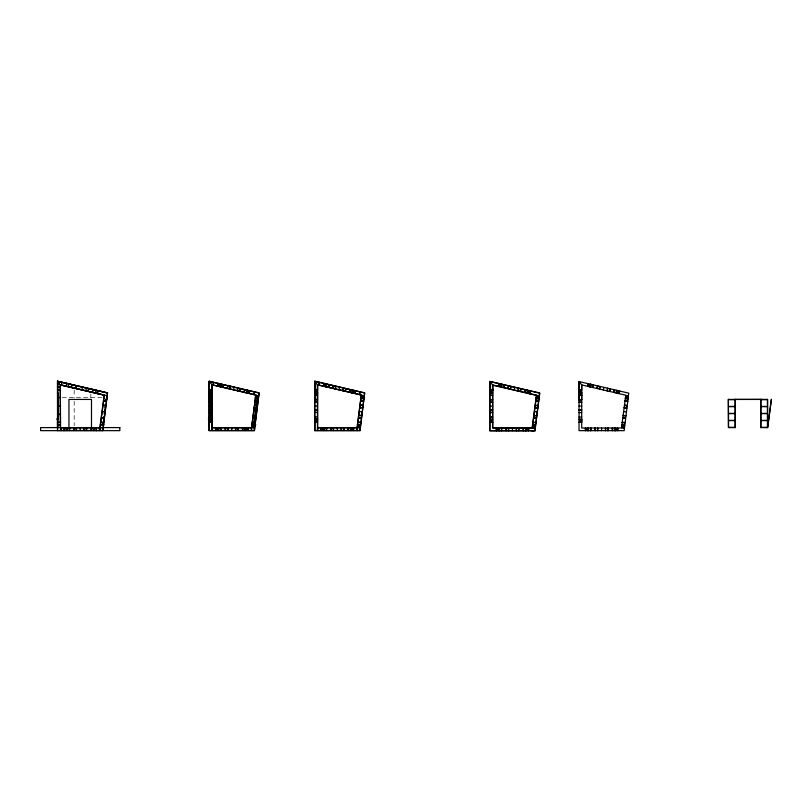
<?xml version="1.0" encoding="UTF-8"?>
<svg xmlns="http://www.w3.org/2000/svg" width="812" height="812" viewBox="0 0 812 812"><rect width="100%" height="100%" fill="white"/><g stroke="black" fill="none" stroke-linecap="round" stroke-linejoin="round"><path stroke-width="0.61" stroke-dasharray="4.06 3.04" d="M62.26 397.565L101.977 397.565M90.853 393.891L90.853 397.565M74.176 390.085L74.176 397.565M74.176 401.24L74.176 425.752"/><path stroke-width="1.22" d="M57.5 428.218L57.5 419.043M57.652 419.043L57.652 428.218L57.55 381.214M57.652 399.514L57.652 395.302M57.652 395.038L57.652 392.896M57.652 391.912L57.652 381.417M60.849 430.512L60.849 427.853M61.103 430.512L61.103 427.853M69.294 430.512L69.274 427.853M73.78 430.512L73.75 427.853M86.671 430.512L86.651 427.853M91.147 430.512L91.137 427.853M96.405 429.66L96.405 430.512L96.151 429.66M99.338 430.512L99.338 427.853M99.592 430.512L99.592 427.853M209.07 419.043L209.07 430.512L254.501 430.512M209.222 416.911L211.881 416.911M209.222 412.435L211.881 412.435M209.222 399.514L209.222 395.302L211.881 395.302L211.881 399.524L209.222 399.524L211.881 399.524M211.881 392.896L211.881 395.048L209.222 395.038L209.222 392.896M210.43 390.968C210.612 388.918 210.968 393.181 210.075 390.968M211.891 419.043L211.891 427.599L251.69 427.599L254.511 427.863L254.501 430.654L209.07 430.654L209.11 381.214L259.119 392.866L254.349 430.512L259.089 393.028L209.07 381.386L212.135 384.827L212.145 427.599M251.669 430.512L251.466 427.569L255.983 395.048L211.881 384.766L211.881 390.034L211.029 389.78L211.029 392.166M247.721 429.66L247.975 430.512L247.975 429.66L245.589 429.66M314.792 416.911L317.451 416.911M314.792 412.435L317.451 412.435M314.792 399.514L314.792 395.302L317.451 395.302L317.451 399.524L314.792 399.524L317.451 399.524M317.451 392.896L317.451 395.048L314.792 395.038L314.792 392.896M315.99 390.968C316.183 388.918 316.538 393.181 315.645 390.968M317.451 427.599L357.26 427.599L360.071 427.863L359.919 430.512L364.649 393.028L314.68 381.214L364.689 392.866L360.061 430.654L314.63 430.654L314.63 381.417L317.451 384.766L317.451 390.034L316.599 389.78L316.599 392.166M353.281 429.66L353.535 430.512L353.535 429.66L351.16 429.66M491.098 391.11C491.747 389.78 490.834 393.434 490.742 389.922M528.642 430.654C526.978 429.213 533.098 432.075 535.027 430.654L539.604 393.15L489.89 381.559L489.89 392.054L490.742 392.308M579.037 417.053L581.707 417.053M579.037 412.577L581.707 412.577M579.037 399.656L579.037 395.444L581.707 395.444L581.707 399.677L579.037 399.677L581.707 399.677M579.037 395.18L579.037 393.038L581.707 393.038L581.707 395.19L579.037 395.19L581.707 395.19M580.854 391.11L580.245 390.41L579.89 391.11M617.536 429.802L617.79 430.654L617.79 429.802L615.405 429.802M518.888 430.654L518.909 427.995M523.375 430.654L523.385 427.995M590.659 430.654L590.669 427.995M608.046 430.654L608.056 427.995M99.866 427.66L104.139 395.221L60.626 384.847M104.372 395.393L100.099 427.853L60.311 427.853L60.311 384.827L60.575 427.599M104.352 412.364L104.677 409.938M102.819 424.737L103.094 422.636M103.53 419.692L103.885 416.607M104.332 413.602L104.809 409.948M105.124 407.512L105.479 404.528M103.063 424.24L103.337 422.138M103.5 420.92L103.977 417.267M104.301 414.841L105.58 405.097M106.331 399.352L105.925 401.432L106.23 398.804L106.748 398.875M107.549 392.866L102.789 430.512L107.539 392.866L57.5 381.204M252.562 427.619L252.867 425.255M256.47 397.87L256.775 395.505M253.689 424.646L257.099 398.712M253.506 427.741L253.821 425.376M257.414 397.992L257.729 395.627M254.389 424.737L257.79 398.804M254.633 424.24L254.511 422.088M255.384 418.484L255.861 414.841M256.186 412.405L256.663 408.751M256.988 406.315L257.465 402.661M257.83 399.88L257.901 399.352M317.451 427.853L357.239 427.853L361.299 395.018L357.026 427.569L357.239 430.512M358.122 427.619L358.437 425.255M362.04 397.87L362.345 395.505M359.077 427.741L359.381 425.376M362.984 397.992L363.299 395.627M533.23 427.762L533.738 426.625M533.545 425.397L532.662 425.539M537.138 398.012L536.326 397.647M537.453 395.647L537.645 396.875M534.174 427.894L535.057 427.751M534.489 425.529L533.981 426.665M538.092 398.134L537.899 396.906M538.397 395.769L539.209 396.134M535.169 428.015L539.777 393.018L489.737 381.356L489.737 430.807L535.169 430.807L535.169 428.015L532.134 427.609M622.378 427.762L622.692 425.397M626.285 398.012L626.6 395.647M623.332 427.894L623.636 425.529M627.24 398.134L627.544 395.769M580.854 392.308L580.854 389.922L581.707 390.176L581.707 384.918L581.707 427.995L621.484 427.995L625.798 395.2L581.707 384.918L579.037 381.559L579.037 430.654L624.174 430.654L628.752 393.15L579.037 381.559L579.037 392.054L579.89 392.054M728.608 399.433L767.665 399.392L767.665 427.569L771.4 399.179L767.665 427.599L760.682 427.599L760.682 399.433M104.088 395.231L103.956 398.509L104.169 395.018L60.311 384.766M254.45 424.209C259.962 425.478 246.442 424.047 254.755 424.788M360.843 398.479L361.553 395.048L317.451 384.766L317.451 430.512M92.558 392.287L93.147 389.689M240.352 388.674L239.763 391.272L240.362 388.674M333.356 385.741L332.758 388.339L333.367 385.751M345.922 388.674L345.333 391.272L345.932 388.674M503.501 387.466L504.1 384.868M507.865 388.481L508.454 385.893M593.247 384.868L592.658 387.466L593.257 384.878M597.013 388.481L597.612 385.893M609.579 391.414L610.177 388.816L609.568 391.414M59.57 381.863L58.961 384.452L59.814 381.924M61.306 385L61.905 382.411M66.056 386.339L66.746 383.355M68.208 386.613L68.401 385.781M68.614 384.847L68.817 384.015M68.452 386.664L68.644 385.832M71.273 387.324L71.872 384.736M71.517 387.395L72.116 384.786M76.237 385.751L75.871 388.4L76.48 385.801M81.91 389.801L82.55 387.04M88.538 388.623L87.94 391.211L88.792 388.674L92.903 389.638L92.294 392.226M95.765 391.181L95.958 390.349M96.019 391.232L96.212 390.41M97.602 393.698L98.293 390.714M212.186 384.847L255.709 394.987M212.866 385L213.475 382.411M213.12 385.061L213.718 382.462M217.697 386.126L218.306 383.538M217.941 386.187L218.134 385.355M218.357 384.421L218.55 383.589M219.778 386.613L219.971 385.781M220.184 384.847L220.377 384.015M220.022 386.664L220.62 384.076M220.488 386.776L221.097 384.188M220.742 386.837L221.341 384.238M223.077 387.385L223.686 384.786M227.441 388.4L228.05 385.801M230.141 386.299L229.786 388.948L230.385 386.35M233.47 389.801L234.12 387.04M237.165 390.663L237.764 388.075M237.408 390.724L238.007 388.126M239.499 391.211L240.108 388.613M243.864 392.226L244.473 389.638M246.209 392.775L246.807 390.176L246.452 392.825M246.919 392.937L247.528 390.349M247.173 392.998L247.366 392.166M247.579 391.232L247.772 390.41M249 393.424L249.193 392.592M249.406 391.658L249.599 390.836M249.243 393.485L249.852 390.887M253.831 394.551L254.43 391.963M254.075 394.612L254.684 392.013M317.441 384.827L361.279 394.987M318.436 385L319.045 382.411M318.68 385.061L319.289 382.462M323.267 386.126L323.866 383.538M323.511 386.187L323.704 385.355M323.927 384.421L324.12 383.589M325.338 386.613L325.531 385.781M325.754 384.847L325.947 384.015M325.592 386.664L326.191 384.076M328.647 387.385L329.256 384.786M333.011 388.4L333.61 385.801M335.102 388.887L335.711 386.299M335.356 388.948L335.955 386.35M339.04 389.801L339.68 387.04M342.725 390.663L343.334 388.075M342.979 390.724L343.577 388.126M345.07 391.211L345.679 388.613M349.434 392.226L350.033 389.638M351.779 392.775L352.378 390.176M352.022 392.825L352.621 390.237M352.489 392.937L353.098 390.349M352.733 392.998L352.936 392.166M353.149 391.232L353.342 390.41M354.57 393.424L354.763 392.592M354.976 391.658L355.169 390.836M354.814 393.485L355.412 390.887M359.391 394.551L360 391.963M359.645 394.612L360.244 392.013M498.294 386.492L498.984 383.508M498.619 386.329L498.568 385.436M499.025 384.563L499.218 383.731M499.806 385.365L500.882 385.984M499.867 385.121L498.781 384.512M500.446 386.756L500.639 385.923M501.055 384.157L501.105 385.05M500.689 386.816L501.298 384.218M501.166 386.918L501.765 384.33M501.41 386.979L502.009 384.391M503.755 387.527L504.353 384.929M508.109 388.542L508.718 385.954M510.21 389.029L510.809 386.441M510.454 389.09L511.063 386.492M514.148 389.953L514.747 387.354M517.833 390.805L518.432 388.217M518.076 390.866L518.685 388.278M520.177 391.354L520.776 388.765M524.532 392.369L525.141 389.78M526.876 392.917L527.485 390.328M527.13 392.978L527.729 390.379M527.597 393.089L528.196 390.491M527.841 393.14L528.033 392.308M528.45 390.552L528.003 391.323M529.028 392.186L527.79 392.257M529.089 391.932L530.327 391.861M529.668 393.566L530.114 392.795M529.84 393.85L530.53 390.866M587.523 386.268L588.121 383.68M587.766 386.329L587.959 385.497M588.172 384.563L588.375 383.731M589.593 386.756L589.786 385.923M590.009 384.989L590.202 384.157M589.837 386.816L590.446 384.218M590.314 386.918L590.913 384.33M590.557 386.979L591.166 384.391M592.902 387.527L593.501 384.929M597.267 388.542L597.865 385.954M599.357 389.029L599.966 386.441M599.601 389.09L600.21 386.492M603.296 389.953L603.895 387.354M606.98 390.805L607.589 388.217M607.224 390.866L607.833 388.278M609.325 391.354L609.924 388.765M613.689 392.369L614.288 389.78M616.024 392.917L616.633 390.328M616.278 392.978L616.876 390.379M616.744 393.089L617.353 390.491M616.988 393.14L617.181 392.308M617.404 391.384L617.597 390.552M618.825 393.566L619.018 392.734M619.231 391.81L619.424 390.978M619.069 393.627L619.668 391.029M524.785 392.429L525.405 389.841M597.003 388.481L597.622 385.893M209.07 418.515L208.359 419.043L212.145 419.043M209.222 395.048L211.881 395.038M314.792 395.048L317.451 395.038M489.89 412.577L492.559 412.567M489.89 417.053L492.559 417.043M57.652 386.827L60.311 386.827M57.652 387.08L60.311 387.08M57.5 389.77L60.565 389.77M209.222 389.78L211.881 389.78M314.792 389.78L317.451 389.78M489.737 389.922L493.483 389.922M579.037 389.922L581.707 389.922M209.222 390.034L210.075 390.034M314.792 390.034L315.645 390.034M579.037 390.176L579.89 390.176M491.351 391.11L491.707 392.308M210.075 391.912L209.222 391.912L209.222 381.417L209.222 430.512M211.029 391.912L211.881 391.912M315.645 391.912L314.792 391.912L314.792 381.417L314.792 430.512M316.599 391.912L317.451 391.912M209.222 392.166L211.881 392.166M314.792 392.166L317.451 392.166M580.854 392.054L581.707 392.054M489.89 392.308L492.559 392.308M579.037 392.308L581.707 392.308M209.222 392.632L211.881 392.643M314.782 392.632L317.451 392.643M489.89 392.785L492.559 392.785M579.037 392.785L581.707 392.785M57.5 392.886L58.028 392.886L58.028 419.043L56.799 419.043L58.119 418.515M209.07 392.886L212.145 392.886M314.63 392.886L317.705 392.886M489.89 393.038L492.559 393.038M57.5 393.414L58.119 393.414M57.5 394.997L58.028 394.997M209.07 394.997L210.298 394.997M489.89 395.444L492.559 395.444M57.652 397.393L60.311 397.393M57.652 397.636L60.311 397.636M209.222 399.778L211.881 399.778M314.792 399.778L317.451 399.778M728.608 399.687L735.083 399.687M760.935 399.687L767.411 399.687M489.89 399.93L492.559 399.93M579.037 399.93L581.707 399.93M209.222 401.93L211.881 401.93M314.792 401.849L317.451 401.93M314.792 402.102L317.451 402.102M489.89 402.082L492.559 402.082M579.037 402.082L581.707 402.082M209.222 402.184L211.881 402.184M314.792 402.184L317.451 402.184M489.89 402.336L492.559 402.336M579.037 402.336L581.707 402.336M57.652 405.838L60.311 405.838M209.222 405.97L211.881 405.97M314.792 405.97L317.451 405.97M57.652 406.091L60.311 406.091M489.89 406.122L492.559 406.122M579.037 406.122L581.707 406.122M728.608 406.406L735.083 406.406M760.935 406.406L767.411 406.406M728.608 406.66L735.083 406.66M760.935 406.66L767.411 406.66M209.222 409.766L211.881 409.766M314.792 409.766L317.451 409.684M314.792 409.928L317.451 409.928M489.89 409.908L492.559 409.908M579.037 409.908L581.707 409.908M209.222 410.019L211.881 410.019M314.792 410.019L317.451 410.019M489.89 410.161L492.559 410.161M579.037 410.161L581.707 410.161M489.89 412.313L492.559 412.313M728.608 413.389L735.083 413.389M760.935 413.389L767.411 413.389M728.608 413.643L735.083 413.643M760.935 413.643L767.411 413.643M57.652 414.293L60.321 414.293M57.652 414.546L60.321 414.546M489.89 416.789L492.559 416.789M57.5 416.932L58.028 416.932M209.07 416.932L210.298 416.932M317.705 419.043L314.63 419.043L314.63 430.512L360.061 430.512M489.89 419.195L492.559 419.195M579.037 419.195L581.707 419.195M209.222 419.307L211.881 419.296M314.792 419.307L317.451 419.296M489.89 419.449L492.559 419.449M579.037 419.449L581.707 419.449M211.881 419.784C207.273 420.139 211.059 418.921 210.075 422.169M489.89 419.936L492.559 419.936M211.029 420.037L211.881 420.037M316.599 420.037L317.451 420.037M489.89 420.18L490.742 419.936M580.854 420.18L581.707 420.18M728.608 420.362L735.083 420.362M760.935 420.362L767.411 420.362M728.608 420.616L735.083 420.616M760.935 420.616L767.411 420.616M491.098 421.123L490.742 422.311M491.351 421.123L491.707 419.936M209.222 421.915L210.075 421.915M211.029 421.915L211.881 421.915M314.792 421.915L315.645 421.915M316.599 421.915L317.451 421.915L317.451 419.784C312.843 420.139 316.629 418.921 315.645 422.169M492.559 422.057L491.707 422.311M579.037 422.057L579.89 422.057M580.854 422.057L581.707 422.057L581.707 419.936C577.099 420.281 580.884 419.063 579.89 422.311M57.5 422.159L60.565 422.159M209.222 422.169L211.881 422.169M314.792 422.169L317.451 422.169M489.737 422.311L492.803 422.311M579.037 422.311L581.707 422.311M57.652 424.849L60.311 424.849M57.652 425.102L60.311 425.102M735.083 427.345L728.354 427.345L728.354 399.179L728.608 427.599L735.337 427.599L735.337 399.433M760.935 427.345L767.411 427.345M211.881 427.853L251.669 427.853L255.729 395.018L255.272 398.479L258.317 398.875M215.576 428.706L217.961 428.706M245.589 428.706L247.975 428.706M321.146 428.706L323.531 428.706M351.16 428.706L353.535 428.706M496.254 428.848L497.441 429.203M498.639 428.848L498.385 427.995M526.257 428.848L526.511 427.995M528.642 428.848L527.455 429.203M585.401 428.848L587.786 428.848M615.405 428.848L617.79 428.848M215.576 429.66L217.961 429.66M321.146 429.66L323.531 429.66M496.254 429.802L496.508 430.654M498.639 429.802L497.441 429.457M526.257 429.802L527.455 429.457M585.401 429.802L587.786 429.802M57.5 430.512L102.931 430.512M528.389 430.654L489.89 430.654L489.89 381.559L492.559 384.918L536.651 395.2L532.337 427.995L492.559 427.995L492.559 384.918L492.559 390.176L491.707 389.922M489.89 395.18L492.559 395.19M489.89 399.656L492.559 399.677M622.804 417.997L625.443 418.332L622.804 417.987M622.215 422.443L624.854 422.778L622.225 422.423M533.657 417.997L536.296 418.332M360.812 400.62L363.451 400.955L360.812 400.61M533.068 422.443L535.707 422.778M360.234 405.056L362.873 405.391L360.234 405.046M255.242 400.62L257.891 400.955L255.252 400.61M254.663 405.056L257.302 405.391L254.663 405.046M101.419 417.855L104.058 418.2M357.442 424.402L360.477 424.808M100.312 424.402L104.037 424.899L102.799 424.199M99.896 427.569L100.099 430.512M625.758 395.535L628.397 395.88M625.717 395.789L626.57 395.901M627.514 396.023L628.356 396.134M625.473 397.647L626.326 397.758M627.27 397.89L628.112 398.002M625.443 397.9L628.082 398.245M625.382 398.377L628.021 398.722M625.352 398.631L627.991 398.976M625.037 401.016L627.676 401.361M624.448 405.452L627.087 405.807M536.367 395.495L539.401 395.901M624.174 407.594L626.813 407.939M624.134 407.837L626.773 408.192M536.296 397.9L538.935 398.245M536.235 398.377L538.874 398.722M536.194 398.631L538.833 398.976M623.646 411.593L626.285 411.938M535.89 401.016L538.529 401.361M623.149 415.348L625.788 415.693M623.119 415.602L625.758 415.947M535.301 405.452L537.94 405.807M622.834 417.733L625.473 418.078M535.017 407.594L537.656 407.939M534.986 407.837L537.625 408.192M622.256 422.179L624.895 422.524M534.499 411.593L537.138 411.938M621.941 424.564L624.58 424.909M621.911 424.808L624.55 425.163M621.84 425.285L624.479 425.64M621.809 425.539L622.652 425.65M623.606 425.772L624.448 425.884M534.002 415.348L536.641 415.693M533.971 415.602L536.61 415.947M621.566 427.406L622.408 427.518M623.362 427.64L624.205 427.751M621.535 427.65L624.174 428.005M533.687 417.733L536.326 418.078M361.502 395.393L364.141 395.738M361.472 395.647L362.314 395.759M363.258 395.88L364.111 395.992M361.228 397.504L362.071 397.616M363.015 397.738L363.867 397.85M361.188 397.758L363.827 398.103M361.127 398.235L363.766 398.601M361.096 398.489L363.888 398.875M533.108 422.179L535.747 422.524M360.782 400.874L363.421 401.219M532.794 424.564L535.433 424.909M532.753 424.808L535.392 425.163M532.692 425.285L535.331 425.64M534.458 425.772L535.301 425.884M532.388 427.65L535.027 428.005M360.193 405.31L362.832 405.655M359.919 407.441L362.558 407.817M359.889 407.695L362.517 408.06M255.932 395.393L258.571 395.738M255.902 395.647L256.744 395.759M257.698 395.88L258.541 395.992M255.658 397.504L256.501 397.616M257.455 397.738L258.297 397.85M255.628 397.758L258.267 398.103M359.391 411.451L362.03 411.796M255.557 398.235L258.196 398.601M257.729 399.331L258.246 399.402M256.825 400.813L258.043 400.966M255.212 400.874L257.851 401.219M358.863 415.46L361.502 415.825M358.579 417.591L361.218 417.936M254.633 405.31L257.272 405.655M254.349 407.441L256.988 407.797M254.318 407.695L256.957 408.04M358.001 422.027L360.64 422.382M357.656 424.666L360.295 425.031M253.821 411.451L256.46 411.796M357.595 425.143L360.234 425.488M357.554 425.397L358.407 425.508M359.351 425.63L360.193 425.742M357.31 427.254L358.153 427.366M359.107 427.498L359.949 427.609M107.164 395.748L60.565 385.091M253.334 415.206L255.973 415.551M253.293 415.46L255.932 415.805M253.019 417.591L255.658 417.936M106.067 399.321L106.687 399.402M103.682 400.61L106.474 400.966M103.652 400.854L106.291 401.209M252.43 422.027L255.069 422.382M253.963 422.544L255.181 422.707M103.104 405.046L105.733 405.391M103.063 405.31L105.702 405.645M252.024 425.143L254.663 425.488M251.994 425.397L252.836 425.508M253.78 425.63L254.633 425.742M251.74 427.254L252.593 427.366M253.537 427.498L254.379 427.609M102.261 411.451L104.9 411.796M101.449 417.591L104.088 417.936M100.871 422.027L103.51 422.382M100.83 422.281L103.621 422.707M100.556 424.412L103.154 425.031L100.515 424.666M99.896 427.457L102.931 427.863M535.92 400.752L538.559 401.108M535.341 405.188L537.97 405.553M587.929 384.512L590.253 385.05M617.15 391.323L619.475 391.861M587.715 385.436L590.04 385.984M616.937 392.257L619.262 392.795M323.673 384.36L325.998 384.908M352.905 391.181L355.22 391.719M323.46 385.294L325.785 385.832M352.682 392.105L355.006 392.653M218.113 384.36L220.428 384.908M247.335 391.181L249.66 391.719M217.89 385.294L220.214 385.832M247.122 392.105L249.436 392.653M57.51 381.386L107.509 393.038M107.529 392.906L57.5 381.193L57.5 430.654M86.448 388.126L85.839 390.724M608.046 427.995L608.056 430.654M590.659 427.995L590.669 430.654M505.988 427.995L505.998 430.654M501.511 427.995L501.522 430.654M767.411 399.392L767.411 427.599M761.991 399.433L734.028 399.433M760.935 399.433L760.935 427.599M735.083 399.433L735.083 427.599M617.79 427.995L617.79 430.654M617.536 427.995L617.536 428.848M615.658 427.995L615.658 428.848M615.658 429.802L615.658 430.654M615.405 427.995L615.405 430.654M614.928 427.995L614.928 430.654M614.674 427.995L614.674 430.654M612.268 427.995L612.268 430.654M607.792 427.995L607.792 430.654M605.64 427.995L605.64 430.654M605.387 427.995L605.387 430.654M601.601 427.995L601.601 430.654M597.805 427.995L597.805 430.654M597.561 427.995L597.561 430.654M595.399 427.995L595.399 430.654M590.923 427.995L590.923 430.654M588.517 427.995L588.517 430.654M588.264 427.995L588.264 430.654M587.786 427.995L587.786 430.654M587.533 427.995L587.533 428.848M587.533 429.802L587.533 430.654M585.655 427.995L585.655 428.848M585.655 429.802L585.655 430.654M585.401 427.995L585.401 430.654M580.854 419.936L580.854 422.311M580.499 390.41L580.245 391.82L580.245 390.41M579.89 389.922L579.89 392.308M528.653 427.741L528.653 430.807M526.257 427.995L526.257 430.654M525.78 427.995L525.78 430.654M525.526 427.995L525.526 430.654M523.121 427.995L523.121 430.654M518.635 427.995L518.635 430.654M516.483 427.995L516.483 430.654M516.229 427.995L516.229 430.654M512.443 427.995L512.443 430.654M508.657 427.995L508.657 430.654M508.403 427.995L508.403 430.654M506.252 427.995L506.252 430.654M501.775 427.995L501.775 430.654M499.37 427.995L499.37 430.654M499.116 427.995L499.116 430.654M498.639 427.995L498.639 430.654M496.254 427.741L496.254 430.807M356.986 427.853L356.986 430.512M353.535 427.853L353.535 430.512M353.281 427.853L353.281 428.706M351.403 427.853L351.403 428.706M351.403 429.66L351.403 430.512M351.16 427.853L351.16 430.512M350.672 427.853L350.682 430.512M350.419 427.853L350.429 430.512M348.013 427.853L348.013 430.512M343.537 427.853L343.537 430.512M341.385 427.853L341.385 430.512M341.131 427.853L341.131 430.512M337.345 427.853L337.345 430.512M333.559 427.853L333.559 430.512M333.306 427.853L333.306 430.512M331.154 427.853L331.154 430.512M326.668 427.853L326.668 430.512M324.262 427.853L324.262 430.512M324.008 427.853L324.008 430.512M323.531 427.853L323.531 430.512M323.277 427.853L323.277 428.706M323.277 429.66L323.277 430.512M321.4 427.853L321.4 428.706M321.4 429.66L321.4 430.512M321.146 427.853L321.146 430.512M317.695 384.827L317.705 427.599M317.705 427.853L317.705 430.512M316.599 419.784L316.599 422.169M315.645 389.78L315.645 392.166M251.415 427.853L251.415 430.512M247.975 427.853L247.975 430.512M247.721 427.853L247.721 428.706M245.843 427.853L245.843 428.706M245.843 429.66L245.843 430.512M245.589 427.853L245.589 430.512M245.102 427.853L245.112 430.512M244.848 427.853L244.859 430.512M242.443 427.853L242.443 430.512M237.967 427.853L237.967 430.512M235.815 427.853L235.815 430.512M235.561 427.853L235.561 430.512M231.775 427.853L231.775 430.512M227.989 427.853L227.989 430.512M227.736 427.853L227.736 430.512M225.584 427.853L225.584 430.512M221.108 427.853L221.108 430.512M218.702 427.853L218.702 430.512M218.448 427.853L218.448 430.512M217.961 427.853L217.961 430.512M217.707 427.853L217.707 428.706M217.707 429.66L217.707 430.512M215.83 427.853L215.83 428.706M215.83 429.66L215.83 430.512M215.576 427.853L215.576 430.512M212.135 427.853L212.135 430.512M211.881 384.766L211.881 430.512M211.029 419.784L211.029 422.169M210.298 392.886L210.298 419.043M210.075 389.78L210.075 392.166M209.597 392.886L209.597 419.043M102.941 427.599L102.931 430.654M99.846 427.853L99.846 430.512M96.415 427.589L96.415 430.654M96.151 427.853L96.151 428.706M94.273 427.853L94.273 428.706M94.273 429.66L94.273 430.512M94.019 427.853L94.019 430.512M93.542 427.853L93.553 430.512M93.289 427.853L93.299 430.512M91.492 427.599L91.492 399.433L68.959 399.433L68.959 427.599M84.265 427.853L84.245 430.512M84.012 427.853L83.991 430.512M80.205 427.853L80.205 430.512M76.44 427.853L76.419 430.512M76.186 427.853L76.166 430.512M67.142 427.853L67.132 430.512M66.888 427.853L66.878 430.512M66.401 427.853L66.401 430.512M66.148 427.853L66.148 428.706M66.148 429.66L66.148 430.512M64.27 427.853L64.27 428.706M64.27 429.66L64.27 430.512M64.016 427.589L64.016 430.654M60.565 427.853L60.565 430.512M57.855 393.414L57.855 418.515M69.548 427.853L69.548 430.512L69.538 427.853M74.034 427.853L74.024 430.512L74.014 427.853M86.417 427.853L86.417 430.512L86.397 427.853M90.893 427.853L90.893 430.512L90.883 427.853M220.854 427.853L220.834 430.512L220.834 427.853M225.33 427.853L225.32 430.512L225.32 427.853M238.231 427.853L238.22 430.512L238.22 427.853M242.717 427.853L242.697 430.512L242.697 427.853M326.414 427.853L326.404 430.512L326.404 427.853M330.9 427.853L330.88 430.512L330.88 427.853M343.801 427.853L343.791 430.512L343.791 427.853M348.277 427.853L348.267 430.512L348.267 427.853M595.145 427.995L595.135 430.654L595.135 427.995M612.532 427.995L612.522 430.654L612.522 427.995M253.151 425.782L253.222 427.213L253.151 425.782M257.069 396.033L257.13 397.464L257.069 396.033M358.721 425.782L358.792 427.213L358.721 425.782M362.629 396.033L362.7 397.464L362.629 396.033M536.377 395.373L532.104 427.812L492.803 427.741L492.803 385.213L536.377 395.373M533.829 425.924L533.89 427.366L533.829 425.924M537.737 396.175L537.808 397.606L537.737 396.175M622.977 425.924L623.037 427.366L622.977 425.924M626.884 396.175L626.955 397.606L626.884 396.175M223.422 384.726L222.833 387.324L223.442 384.736M227.786 385.741L227.198 388.339L227.796 385.751M244.716 389.689L244.128 392.287L244.727 389.699M328.992 384.726L328.403 387.324L329.002 384.736M350.287 389.689L349.688 392.287L350.297 389.699M521.03 388.816L520.431 391.414L521.04 388.826M614.532 389.841L613.943 392.429L614.552 389.841M218.499 384.817L219.819 385.385L218.499 384.817M247.731 391.628L249.051 392.196L247.731 391.628M324.069 384.817L325.389 385.385L324.069 384.817M326.657 384.188L326.302 386.837L326.657 384.188M353.291 391.628L354.611 392.196L353.291 391.628M499.177 384.959L500.496 385.527L499.177 384.959M528.399 391.78L529.718 392.338L528.399 391.78M588.324 384.959L589.644 385.527L588.324 384.959M617.546 391.78L618.866 392.338L617.546 391.78M210.673 420.271L210.43 421.682L210.673 420.271M316.244 420.271L315.99 421.682L316.244 420.271M491.351 420.413L491.098 421.834L491.351 420.413M580.499 420.413L580.245 421.834L580.499 420.413M119.841 427.599L40.6 427.599L40.6 430.654L119.841 430.654L119.841 427.599M217.474 429.051L216.063 429.304L217.474 429.051M247.487 429.051L246.077 429.304L247.487 429.051M323.044 429.051L321.633 429.304L323.044 429.051M353.058 429.051L351.637 429.304L353.058 429.051M498.152 429.203L496.731 429.457L498.152 429.203M528.155 429.203L526.744 429.457L528.155 429.203M587.299 429.203L585.888 429.457L587.299 429.203M617.303 429.203L615.892 429.457L617.303 429.203M627.706 401.098L625.067 400.763L627.706 401.108M627.128 405.543L624.489 405.208L627.128 405.553M361.188 418.19L358.549 417.855L361.188 418.2M360.609 422.626L357.96 422.291L360.599 422.646M255.618 418.19L252.979 417.855L255.618 418.2M255.039 422.626L252.4 422.291L255.039 422.646M361.533 415.551L358.894 415.206L361.533 415.571"/></g></svg>
